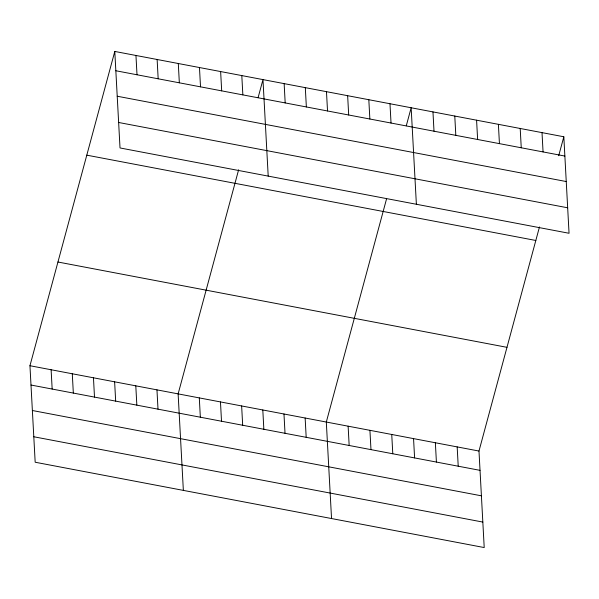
<?xml version="1.0" encoding="UTF-8"?>
<svg xmlns="http://www.w3.org/2000/svg" width="599" height="599" viewBox="0 0 599 599"><rect width="100%" height="100%" fill="white"/><g stroke="black" fill="none" stroke-linecap="round" stroke-linejoin="round"><path stroke-width="0.9" d="M539.474 226.946L478.983 451.047L484.209 547.553L35.176 462.233L29.95 365.727L114.791 51.447L563.824 136.767L569.05 233.273L120.017 147.953L114.791 51.447M238.627 169.787L178.128 393.887L183.354 490.386M258.102 97.644L262.976 79.607L268.202 176.106M386.565 198.846L326.313 422.04L331.539 518.539M406.287 125.797L411.154 107.76L416.38 204.259M558.71 155.703L563.824 136.767M115.839 70.749L564.872 156.069M117.217 96.229L566.25 181.542M118.639 122.481L567.672 207.793M86.795 155.163L535.828 240.476M57.946 262.018L506.979 347.33M29.95 365.727L478.983 451.047M30.998 385.03L480.024 470.35M32.376 410.51L481.409 495.822M33.799 436.761L482.831 522.073M542.013 132.619L543.061 151.921M520.202 128.478L521.25 147.781M498.39 124.33L499.439 143.633M476.587 120.189L477.628 139.492M454.776 116.049L455.817 135.352M457.172 446.899L458.22 466.202M432.965 111.901L434.005 131.203M435.361 442.758L436.409 462.061M413.55 438.61L414.598 457.913M389.986 103.739L391.027 123.042M391.739 434.47L392.787 453.772M368.819 99.711L369.86 119.014M369.927 430.329L370.976 449.632M347.645 95.69L348.693 114.993M348.124 426.181L349.165 445.484M326.477 91.669L327.526 110.972M305.31 87.649L306.359 106.951M305.146 418.02L306.186 437.322M284.143 83.628L285.184 102.931M283.971 413.991L285.019 433.294M262.804 409.971L263.852 429.273M241.801 75.579L242.85 94.882M241.637 405.95L242.685 425.253M220.634 71.558L221.682 90.861M220.469 401.929L221.51 421.232M199.467 67.537L200.515 86.84M199.302 397.908L200.343 417.211M178.3 63.516L179.341 82.819M157.133 59.496L158.173 78.798M156.96 389.859L158.009 409.162M135.958 55.475L137.006 74.778M135.793 385.838L136.842 405.141M114.626 381.818L115.667 401.12M93.459 377.797L94.5 397.1M72.284 373.776L73.333 393.079M51.117 369.755L52.165 389.058"/></g></svg>
